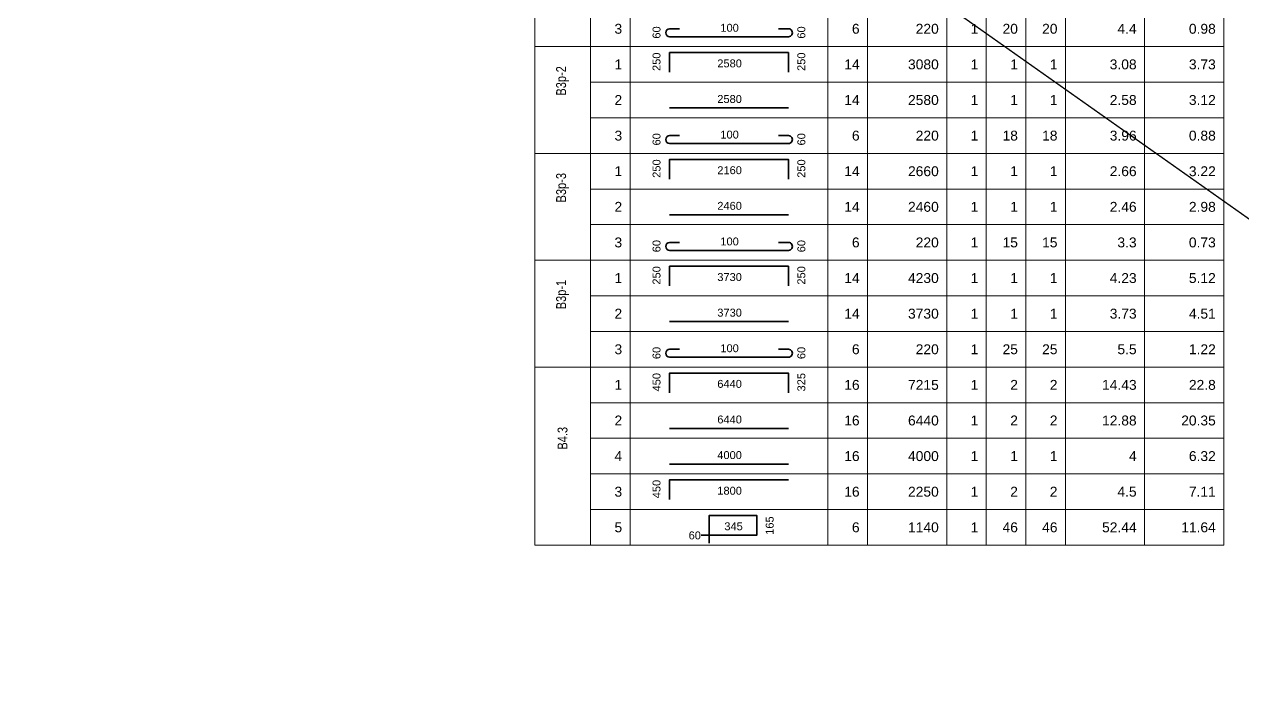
# Model space of a CAD drawing. Header units: millimetres. Extents: x -529861 to -223882, y -171969 to 61504.
# Drawn here: x -365487 to -344554, y -171969 to -160501 of the extents above; entities that cross this region are included whole.
import ezdxf
from ezdxf.enums import TextEntityAlignment as Align

# ---------------------------------------------------------------- set-up
doc = ezdxf.new("R2010")
doc.units = ezdxf.units.MM
doc.header["$LTSCALE"] = 5000
for name, color, linetype, lineweight in [('kata_net khung', 3, 'Continuous', 20), ('kata_text', 7, 'Continuous', 30), ('kata_thep chu', 1, 'Continuous', 35), ('S-dims', 8, 'Continuous', 18)]:
    doc.layers.add(name, color=color, linetype=linetype, lineweight=lineweight)
doc.layers.add('KCS_Plotter', color=11, linetype='Continuous', plot=False)
doc.styles.add('kata_text', font='arial.ttf', dxfattribs={"width": 0.8})

# ---------------------------------------------------------------- blocks, each defined once
blk = doc.blocks.new('dang04')
at = {"layer": 'kata_net khung'}
for p, q in [((0, 0), (0, -900)), ((1405, 0), (1405, -900)), ((2405, 0), (2405, -900)), ((7405, 0), (7405, -900)), ((8405, 0), (8405, -900)), ((10405, 0), (10405, -900)), ((11405, 0), (11405, -900)), ((12405, 0), (12405, -900)), ((13405, 0), (13405, -900)), ((15405, 0), (15405, -900)), ((17405, 0), (17405, -900)), ((1405, -900), (17405, -900))]:
    blk.add_line(p, q, dxfattribs=at)
at = {"layer": 'kata_thep chu'}
blk.add_lwpolyline([(3405, -650), (3405, -150), (6405, -150), (6405, -650)], dxfattribs=at)
at = {"layer": 'kata_text', "style": 'kata_text'}
for p in [(3073, -150), (6733, -150)]:
    blk.add_attdef('D03', text='', height=200, rotation=90, dxfattribs=at).set_placement(p, align=Align.MIDDLE_RIGHT)
for p in [(2205, -450), (8205, -450), (10205, -450), (11205, -450), (12205, -450), (13205, -450), (15205, -450), (17205, -450)]:
    blk.add_attdef('D03', text='', height=250, dxfattribs=at).set_placement(p, align=Align.MIDDLE_RIGHT)
blk.add_attdef('D03', text='', height=200, dxfattribs=at).set_placement((4920, -425), align=Align.MIDDLE_CENTER)
blk = doc.blocks.new('dang01')
at = {"layer": 'kata_net khung'}
for p, q in [((0, 0), (0, -900)), ((1405, 0), (1405, -900)), ((2405, 0), (2405, -900)), ((7405, 0), (7405, -900)), ((8405, 0), (8405, -900)), ((10405, 0), (10405, -900)), ((11405, 0), (11405, -900)), ((12405, 0), (12405, -900)), ((13405, 0), (13405, -900)), ((15405, 0), (15405, -900)), ((17405, 0), (17405, -900)), ((1405, -900), (17405, -900))]:
    blk.add_line(p, q, dxfattribs=at)
at = {"layer": 'kata_thep chu'}
blk.add_line((3405, -650), (6405, -650), dxfattribs=at)
at = {"layer": 'kata_text', "style": 'kata_text'}
for p in [(2205, -450), (8205, -450), (10205, -450), (11205, -450), (12205, -450), (13205, -450), (15205, -450), (17205, -450)]:
    blk.add_attdef('D03', text='', height=250, dxfattribs=at).set_placement(p, align=Align.MIDDLE_RIGHT)
blk.add_attdef('00000000', text='', height=200, dxfattribs=at).set_placement((4920, -425), align=Align.MIDDLE_CENTER)
blk = doc.blocks.new('dang05')
at = {"layer": 'kata_net khung'}
for p, q in [((0, 0), (0, -900)), ((1405, 0), (1405, -900)), ((2405, 0), (2405, -900)), ((7405, 0), (7405, -900)), ((8405, 0), (8405, -900)), ((10405, 0), (10405, -900)), ((11405, 0), (11405, -900)), ((12405, 0), (12405, -900)), ((13405, 0), (13405, -900)), ((15405, 0), (15405, -900)), ((17405, 0), (17405, -900)), ((1405, -900), (17405, -900))]:
    blk.add_line(p, q, dxfattribs=at)
at = {"layer": 'kata_thep chu'}
blk.add_lwpolyline([(4405, -850), (4405, -150), (5605, -150), (5605, -650), (4205, -650)], dxfattribs=at)
at = {"layer": 'kata_text', "style": 'kata_text'}
blk.add_attdef('1000', text='', height=200, rotation=90, dxfattribs=at).set_placement((5933, -173), align=Align.MIDDLE_RIGHT)
for tag, height, p in [('D03', 250, (2205, -450)), ('0000', 200, (4195, -654)), ('D03', 250, (8205, -450)), ('D03', 250, (10205, -450)), ('D03', 250, (11205, -450)), ('D03', 250, (12205, -450)), ('D03', 250, (13205, -450)), ('D03', 250, (15205, -450)), ('D03', 250, (17205, -450))]:
    blk.add_attdef(tag, text='', height=height, dxfattribs=at).set_placement(p, align=Align.MIDDLE_RIGHT)
blk.add_attdef('D03', text='', height=200, dxfattribs=at).set_placement((5020, -425), align=Align.MIDDLE_CENTER)
blk = doc.blocks.new('dang03')
at = {"layer": 'kata_net khung'}
for p, q in [((0, 0), (0, -900)), ((1405, 0), (1405, -900)), ((2405, 0), (2405, -900)), ((7405, 0), (7405, -900)), ((8405, 0), (8405, -900)), ((10405, 0), (10405, -900)), ((11405, 0), (11405, -900)), ((12405, 0), (12405, -900)), ((13405, 0), (13405, -900)), ((15405, 0), (15405, -900)), ((17405, 0), (17405, -900)), ((1405, -900), (17405, -900))]:
    blk.add_line(p, q, dxfattribs=at)
at = {"layer": 'kata_thep chu'}
blk.add_lwpolyline([(3405, -650), (3405, -150), (6405, -150)], dxfattribs=at)
at = {"layer": 'kata_text', "style": 'kata_text'}
blk.add_attdef('09', text='', height=200, rotation=90, dxfattribs=at).set_placement((3073, -150), align=Align.MIDDLE_RIGHT)
for tag, p in [('10', (2205, -450)), ('07', (8205, -450)), ('06', (10205, -450)), ('05', (11205, -450)), ('04', (12205, -450)), ('03', (13205, -450)), ('02', (15205, -450)), ('01', (17205, -450))]:
    blk.add_attdef(tag, text='', height=250, dxfattribs=at).set_placement(p, align=Align.MIDDLE_RIGHT)
blk.add_attdef('08', text='', height=200, dxfattribs=at).set_placement((4920, -425), align=Align.MIDDLE_CENTER)
blk = doc.blocks.new('dang02')
at = {"layer": 'kata_net khung'}
for p, q in [((0, 0), (0, -900)), ((1405, 0), (1405, -900)), ((2405, 0), (2405, -900)), ((7405, 0), (7405, -900)), ((8405, 0), (8405, -900)), ((10405, 0), (10405, -900)), ((11405, 0), (11405, -900)), ((12405, 0), (12405, -900)), ((13405, 0), (13405, -900)), ((15405, 0), (15405, -900)), ((17405, 0), (17405, -900)), ((1405, -900), (17405, -900))]:
    blk.add_line(p, q, dxfattribs=at)
at = {"layer": 'kata_thep chu'}
blk.add_lwpolyline([(3655, -450), (3405, -450, 1), (3405, -650), (6405, -650, 1.000854), (6405, -450), (6155, -450)], format="xyb", dxfattribs=at)
at = {"layer": 'kata_text', "style": 'kata_text'}
for p in [(3073, -699), (6733, -699)]:
    blk.add_attdef('D03', text='', height=200, rotation=90, dxfattribs=at).set_placement(p, align=Align.MIDDLE_LEFT)
for p in [(2205, -450), (8205, -450), (10205, -450), (11205, -450), (12205, -450), (13205, -450), (15205, -450), (17205, -450)]:
    blk.add_attdef('D03', text='', height=250, dxfattribs=at).set_placement(p, align=Align.MIDDLE_RIGHT)
blk.add_attdef('D03', text='', height=200, dxfattribs=at).set_placement((4920, -425), align=Align.MIDDLE_CENTER)

msp = doc.modelspace()

# ---------------------------------------------------------------- linework, layer by layer
at = {"layer": 'kata_net khung', "linetype": 'ByBlock', "ltscale": 1500}
for p, q in [((-356714.79, -160883.11), (-355759.19, -160883.11)), ((-356714.79, -162719.11), (-355759.19, -162719.11)), ((-356714.79, -164555.11), (-355759.19, -164555.11)), ((-356714.79, -166391.11), (-355309.5, -166391.11))]:
    msp.add_line(p, q, dxfattribs=at)
at = {"layer": 'KCS_Plotter', "linetype": 'ByBlock', "ltscale": 1500}
msp.add_line((-365487.22, -148964.82), (-332955.59, -171969.32), dxfattribs=at)
at = {"layer": 'S-dims', "linetype": 'ByBlock', "ltscale": 1500}
msp.add_line((-356714.79, -169453.52), (-344879.19, -169453.52), dxfattribs=at)

# ---------------------------------------------------------------- block references
at = {"layer": 'kata_net khung', "linetype": 'ByBlock', "ltscale": 1500}
ref = msp.add_blockref('dang02', (-356714.79, -160271.11), dxfattribs=dict(at, xscale=0.68, yscale=0.68, zscale=0.68))
ref.add_attrib('D03', '3', dxfattribs={"layer": 'kata_text', "height": 170, "style": 'kata_text'}).set_placement((-355215.19, -160577.11), align=Align.MIDDLE_RIGHT)
ref.add_attrib('D03', '60', dxfattribs={"layer": 'kata_text', "height": 136, "rotation": 90, "style": 'kata_text'}).set_placement((-354624.91, -160746.54), align=Align.MIDDLE_LEFT)
ref.add_attrib('D03', '100', dxfattribs={"layer": 'kata_text', "height": 136, "style": 'kata_text'}).set_placement((-353369.45, -160559.93), align=Align.MIDDLE_CENTER)
ref.add_attrib('D03', '60', dxfattribs={"layer": 'kata_text', "height": 136, "rotation": 90, "style": 'kata_text'}).set_placement((-352136.68, -160746.54), align=Align.MIDDLE_LEFT)
ref.add_attrib('D03', '6', dxfattribs={"layer": 'kata_text', "height": 170, "style": 'kata_text'}).set_placement((-351135.19, -160577.11), align=Align.MIDDLE_RIGHT)
ref.add_attrib('D03', '220', dxfattribs={"layer": 'kata_text', "height": 170, "style": 'kata_text'}).set_placement((-349775.19, -160577.11), align=Align.MIDDLE_RIGHT)
ref.add_attrib('D03', '1', dxfattribs={"layer": 'kata_text', "height": 170, "style": 'kata_text'}).set_placement((-349095.19, -160577.11), align=Align.MIDDLE_RIGHT)
ref.add_attrib('D03', '20', dxfattribs={"layer": 'kata_text', "height": 170, "style": 'kata_text'}).set_placement((-348415.19, -160577.11), align=Align.MIDDLE_RIGHT)
ref.add_attrib('D03', '20', dxfattribs={"layer": 'kata_text', "height": 170, "style": 'kata_text'}).set_placement((-347735.19, -160576.88), align=Align.MIDDLE_RIGHT)
ref.add_attrib('D03', '4.4', dxfattribs={"layer": 'kata_text', "height": 170, "style": 'kata_text'}).set_placement((-346375.19, -160577.11), align=Align.MIDDLE_RIGHT)
ref.add_attrib('D03', '0.98', dxfattribs={"layer": 'kata_text', "height": 170, "style": 'kata_text'}).set_placement((-345015.19, -160577.11), align=Align.MIDDLE_RIGHT)
ref = msp.add_blockref('dang04', (-356714.79, -160883.11), dxfattribs=dict(at, xscale=0.68, yscale=0.68, zscale=0.68))
ref.add_attrib('D03', '1', dxfattribs={"layer": 'kata_text', "height": 170, "style": 'kata_text'}).set_placement((-355215.19, -161189.11), align=Align.MIDDLE_RIGHT)
ref.add_attrib('D03', '250', dxfattribs={"layer": 'kata_text', "height": 136, "rotation": 90, "style": 'kata_text'}).set_placement((-354624.91, -160985.11), align=Align.MIDDLE_RIGHT)
ref.add_attrib('D03', '2580', dxfattribs={"layer": 'kata_text', "height": 136, "style": 'kata_text'}).set_placement((-353369.45, -161171.93), align=Align.MIDDLE_CENTER)
ref.add_attrib('D03', '250', dxfattribs={"layer": 'kata_text', "height": 136, "rotation": 90, "style": 'kata_text'}).set_placement((-352136.68, -160985.11), align=Align.MIDDLE_RIGHT)
ref.add_attrib('D03', '14', dxfattribs={"layer": 'kata_text', "height": 170, "style": 'kata_text'}).set_placement((-351135.19, -161189.11), align=Align.MIDDLE_RIGHT)
ref.add_attrib('D03', '3080', dxfattribs={"layer": 'kata_text', "height": 170, "style": 'kata_text'}).set_placement((-349775.19, -161189.11), align=Align.MIDDLE_RIGHT)
ref.add_attrib('D03', '1', dxfattribs={"layer": 'kata_text', "height": 170, "style": 'kata_text'}).set_placement((-349095.19, -161189.11), align=Align.MIDDLE_RIGHT)
ref.add_attrib('D03', '1', dxfattribs={"layer": 'kata_text', "height": 170, "style": 'kata_text'}).set_placement((-348415.19, -161189.11), align=Align.MIDDLE_RIGHT)
ref.add_attrib('D03', '1', dxfattribs={"layer": 'kata_text', "height": 170, "style": 'kata_text'}).set_placement((-347735.19, -161188.88), align=Align.MIDDLE_RIGHT)
ref.add_attrib('D03', '3.08', dxfattribs={"layer": 'kata_text', "height": 170, "style": 'kata_text'}).set_placement((-346375.19, -161189.11), align=Align.MIDDLE_RIGHT)
ref.add_attrib('D03', '3.73', dxfattribs={"layer": 'kata_text', "height": 170, "style": 'kata_text'}).set_placement((-345015.19, -161189.11), align=Align.MIDDLE_RIGHT)
ref = msp.add_blockref('dang01', (-356714.79, -161495.11), dxfattribs=dict(at, xscale=0.68, yscale=0.68, zscale=0.68))
ref.add_attrib('D03', '2', dxfattribs={"layer": 'kata_text', "height": 170, "style": 'kata_text'}).set_placement((-355215.19, -161801.11), align=Align.MIDDLE_RIGHT)
ref.add_attrib('00000000', '2580', dxfattribs={"layer": 'kata_text', "height": 136, "style": 'kata_text'}).set_placement((-353369.45, -161783.93), align=Align.MIDDLE_CENTER)
ref.add_attrib('D03', '14', dxfattribs={"layer": 'kata_text', "height": 170, "style": 'kata_text'}).set_placement((-351135.19, -161801.11), align=Align.MIDDLE_RIGHT)
ref.add_attrib('D03', '2580', dxfattribs={"layer": 'kata_text', "height": 170, "style": 'kata_text'}).set_placement((-349775.19, -161801.11), align=Align.MIDDLE_RIGHT)
ref.add_attrib('D03', '1', dxfattribs={"layer": 'kata_text', "height": 170, "style": 'kata_text'}).set_placement((-349095.19, -161801.11), align=Align.MIDDLE_RIGHT)
ref.add_attrib('D03', '1', dxfattribs={"layer": 'kata_text', "height": 170, "style": 'kata_text'}).set_placement((-348415.19, -161801.11), align=Align.MIDDLE_RIGHT)
ref.add_attrib('D03', '1', dxfattribs={"layer": 'kata_text', "height": 170, "style": 'kata_text'}).set_placement((-347735.19, -161800.88), align=Align.MIDDLE_RIGHT)
ref.add_attrib('D03', '2.58', dxfattribs={"layer": 'kata_text', "height": 170, "style": 'kata_text'}).set_placement((-346375.19, -161801.11), align=Align.MIDDLE_RIGHT)
ref.add_attrib('D03', '3.12', dxfattribs={"layer": 'kata_text', "height": 170, "style": 'kata_text'}).set_placement((-345015.19, -161801.11), align=Align.MIDDLE_RIGHT)
ref = msp.add_blockref('dang02', (-356714.79, -162107.11), dxfattribs=dict(at, xscale=0.68, yscale=0.68, zscale=0.68))
ref.add_attrib('D03', '3', dxfattribs={"layer": 'kata_text', "height": 170, "style": 'kata_text'}).set_placement((-355215.19, -162413.11), align=Align.MIDDLE_RIGHT)
ref.add_attrib('D03', '60', dxfattribs={"layer": 'kata_text', "height": 136, "rotation": 90, "style": 'kata_text'}).set_placement((-354624.91, -162582.54), align=Align.MIDDLE_LEFT)
ref.add_attrib('D03', '100', dxfattribs={"layer": 'kata_text', "height": 136, "style": 'kata_text'}).set_placement((-353369.45, -162395.93), align=Align.MIDDLE_CENTER)
ref.add_attrib('D03', '60', dxfattribs={"layer": 'kata_text', "height": 136, "rotation": 90, "style": 'kata_text'}).set_placement((-352136.68, -162582.54), align=Align.MIDDLE_LEFT)
ref.add_attrib('D03', '6', dxfattribs={"layer": 'kata_text', "height": 170, "style": 'kata_text'}).set_placement((-351135.19, -162413.11), align=Align.MIDDLE_RIGHT)
ref.add_attrib('D03', '220', dxfattribs={"layer": 'kata_text', "height": 170, "style": 'kata_text'}).set_placement((-349775.19, -162413.11), align=Align.MIDDLE_RIGHT)
ref.add_attrib('D03', '1', dxfattribs={"layer": 'kata_text', "height": 170, "style": 'kata_text'}).set_placement((-349095.19, -162413.11), align=Align.MIDDLE_RIGHT)
ref.add_attrib('D03', '18', dxfattribs={"layer": 'kata_text', "height": 170, "style": 'kata_text'}).set_placement((-348415.19, -162413.11), align=Align.MIDDLE_RIGHT)
ref.add_attrib('D03', '18', dxfattribs={"layer": 'kata_text', "height": 170, "style": 'kata_text'}).set_placement((-347735.19, -162412.88), align=Align.MIDDLE_RIGHT)
ref.add_attrib('D03', '3.96', dxfattribs={"layer": 'kata_text', "height": 170, "style": 'kata_text'}).set_placement((-346375.19, -162413.11), align=Align.MIDDLE_RIGHT)
ref.add_attrib('D03', '0.88', dxfattribs={"layer": 'kata_text', "height": 170, "style": 'kata_text'}).set_placement((-345015.19, -162413.11), align=Align.MIDDLE_RIGHT)
ref = msp.add_blockref('dang04', (-356714.79, -162719.11), dxfattribs=dict(at, xscale=0.68, yscale=0.68, zscale=0.68))
ref.add_attrib('D03', '1', dxfattribs={"layer": 'kata_text', "height": 170, "style": 'kata_text'}).set_placement((-355215.19, -163025.11), align=Align.MIDDLE_RIGHT)
ref.add_attrib('D03', '250', dxfattribs={"layer": 'kata_text', "height": 136, "rotation": 90, "style": 'kata_text'}).set_placement((-354624.91, -162821.11), align=Align.MIDDLE_RIGHT)
ref.add_attrib('D03', '2160', dxfattribs={"layer": 'kata_text', "height": 136, "style": 'kata_text'}).set_placement((-353369.45, -163007.93), align=Align.MIDDLE_CENTER)
ref.add_attrib('D03', '250', dxfattribs={"layer": 'kata_text', "height": 136, "rotation": 90, "style": 'kata_text'}).set_placement((-352136.68, -162821.11), align=Align.MIDDLE_RIGHT)
ref.add_attrib('D03', '14', dxfattribs={"layer": 'kata_text', "height": 170, "style": 'kata_text'}).set_placement((-351135.19, -163025.11), align=Align.MIDDLE_RIGHT)
ref.add_attrib('D03', '2660', dxfattribs={"layer": 'kata_text', "height": 170, "style": 'kata_text'}).set_placement((-349775.19, -163025.11), align=Align.MIDDLE_RIGHT)
ref.add_attrib('D03', '1', dxfattribs={"layer": 'kata_text', "height": 170, "style": 'kata_text'}).set_placement((-349095.19, -163025.11), align=Align.MIDDLE_RIGHT)
ref.add_attrib('D03', '1', dxfattribs={"layer": 'kata_text', "height": 170, "style": 'kata_text'}).set_placement((-348415.19, -163025.11), align=Align.MIDDLE_RIGHT)
ref.add_attrib('D03', '1', dxfattribs={"layer": 'kata_text', "height": 170, "style": 'kata_text'}).set_placement((-347735.19, -163024.88), align=Align.MIDDLE_RIGHT)
ref.add_attrib('D03', '2.66', dxfattribs={"layer": 'kata_text', "height": 170, "style": 'kata_text'}).set_placement((-346375.19, -163025.11), align=Align.MIDDLE_RIGHT)
ref.add_attrib('D03', '3.22', dxfattribs={"layer": 'kata_text', "height": 170, "style": 'kata_text'}).set_placement((-345015.19, -163025.11), align=Align.MIDDLE_RIGHT)
ref = msp.add_blockref('dang01', (-356714.79, -163331.11), dxfattribs=dict(at, xscale=0.68, yscale=0.68, zscale=0.68))
ref.add_attrib('D03', '2', dxfattribs={"layer": 'kata_text', "height": 170, "style": 'kata_text'}).set_placement((-355215.19, -163637.11), align=Align.MIDDLE_RIGHT)
ref.add_attrib('00000000', '2460', dxfattribs={"layer": 'kata_text', "height": 136, "style": 'kata_text'}).set_placement((-353369.45, -163619.93), align=Align.MIDDLE_CENTER)
ref.add_attrib('D03', '14', dxfattribs={"layer": 'kata_text', "height": 170, "style": 'kata_text'}).set_placement((-351135.19, -163637.11), align=Align.MIDDLE_RIGHT)
ref.add_attrib('D03', '2460', dxfattribs={"layer": 'kata_text', "height": 170, "style": 'kata_text'}).set_placement((-349775.19, -163637.11), align=Align.MIDDLE_RIGHT)
ref.add_attrib('D03', '1', dxfattribs={"layer": 'kata_text', "height": 170, "style": 'kata_text'}).set_placement((-349095.19, -163637.11), align=Align.MIDDLE_RIGHT)
ref.add_attrib('D03', '1', dxfattribs={"layer": 'kata_text', "height": 170, "style": 'kata_text'}).set_placement((-348415.19, -163637.11), align=Align.MIDDLE_RIGHT)
ref.add_attrib('D03', '1', dxfattribs={"layer": 'kata_text', "height": 170, "style": 'kata_text'}).set_placement((-347735.19, -163636.88), align=Align.MIDDLE_RIGHT)
ref.add_attrib('D03', '2.46', dxfattribs={"layer": 'kata_text', "height": 170, "style": 'kata_text'}).set_placement((-346375.19, -163637.11), align=Align.MIDDLE_RIGHT)
ref.add_attrib('D03', '2.98', dxfattribs={"layer": 'kata_text', "height": 170, "style": 'kata_text'}).set_placement((-345015.19, -163637.11), align=Align.MIDDLE_RIGHT)
ref = msp.add_blockref('dang02', (-356714.79, -163943.11), dxfattribs=dict(at, xscale=0.68, yscale=0.68, zscale=0.68))
ref.add_attrib('D03', '3', dxfattribs={"layer": 'kata_text', "height": 170, "style": 'kata_text'}).set_placement((-355215.19, -164249.11), align=Align.MIDDLE_RIGHT)
ref.add_attrib('D03', '60', dxfattribs={"layer": 'kata_text', "height": 136, "rotation": 90, "style": 'kata_text'}).set_placement((-354624.91, -164418.54), align=Align.MIDDLE_LEFT)
ref.add_attrib('D03', '100', dxfattribs={"layer": 'kata_text', "height": 136, "style": 'kata_text'}).set_placement((-353369.45, -164231.93), align=Align.MIDDLE_CENTER)
ref.add_attrib('D03', '60', dxfattribs={"layer": 'kata_text', "height": 136, "rotation": 90, "style": 'kata_text'}).set_placement((-352136.68, -164418.54), align=Align.MIDDLE_LEFT)
ref.add_attrib('D03', '6', dxfattribs={"layer": 'kata_text', "height": 170, "style": 'kata_text'}).set_placement((-351135.19, -164249.11), align=Align.MIDDLE_RIGHT)
ref.add_attrib('D03', '220', dxfattribs={"layer": 'kata_text', "height": 170, "style": 'kata_text'}).set_placement((-349775.19, -164249.11), align=Align.MIDDLE_RIGHT)
ref.add_attrib('D03', '1', dxfattribs={"layer": 'kata_text', "height": 170, "style": 'kata_text'}).set_placement((-349095.19, -164249.11), align=Align.MIDDLE_RIGHT)
ref.add_attrib('D03', '15', dxfattribs={"layer": 'kata_text', "height": 170, "style": 'kata_text'}).set_placement((-348415.19, -164249.11), align=Align.MIDDLE_RIGHT)
ref.add_attrib('D03', '15', dxfattribs={"layer": 'kata_text', "height": 170, "style": 'kata_text'}).set_placement((-347735.19, -164248.88), align=Align.MIDDLE_RIGHT)
ref.add_attrib('D03', '3.3', dxfattribs={"layer": 'kata_text', "height": 170, "style": 'kata_text'}).set_placement((-346375.19, -164249.11), align=Align.MIDDLE_RIGHT)
ref.add_attrib('D03', '0.73', dxfattribs={"layer": 'kata_text', "height": 170, "style": 'kata_text'}).set_placement((-345015.19, -164249.11), align=Align.MIDDLE_RIGHT)
ref = msp.add_blockref('dang04', (-356714.79, -164555.11), dxfattribs=dict(at, xscale=0.68, yscale=0.68, zscale=0.68))
ref.add_attrib('D03', '1', dxfattribs={"layer": 'kata_text', "height": 170, "style": 'kata_text'}).set_placement((-355215.19, -164861.11), align=Align.MIDDLE_RIGHT)
ref.add_attrib('D03', '250', dxfattribs={"layer": 'kata_text', "height": 136, "rotation": 90, "style": 'kata_text'}).set_placement((-354624.91, -164657.11), align=Align.MIDDLE_RIGHT)
ref.add_attrib('D03', '3730', dxfattribs={"layer": 'kata_text', "height": 136, "style": 'kata_text'}).set_placement((-353369.45, -164843.93), align=Align.MIDDLE_CENTER)
ref.add_attrib('D03', '250', dxfattribs={"layer": 'kata_text', "height": 136, "rotation": 90, "style": 'kata_text'}).set_placement((-352136.68, -164657.11), align=Align.MIDDLE_RIGHT)
ref.add_attrib('D03', '14', dxfattribs={"layer": 'kata_text', "height": 170, "style": 'kata_text'}).set_placement((-351135.19, -164861.11), align=Align.MIDDLE_RIGHT)
ref.add_attrib('D03', '4230', dxfattribs={"layer": 'kata_text', "height": 170, "style": 'kata_text'}).set_placement((-349775.19, -164861.11), align=Align.MIDDLE_RIGHT)
ref.add_attrib('D03', '1', dxfattribs={"layer": 'kata_text', "height": 170, "style": 'kata_text'}).set_placement((-349095.19, -164861.11), align=Align.MIDDLE_RIGHT)
ref.add_attrib('D03', '1', dxfattribs={"layer": 'kata_text', "height": 170, "style": 'kata_text'}).set_placement((-348415.19, -164861.11), align=Align.MIDDLE_RIGHT)
ref.add_attrib('D03', '1', dxfattribs={"layer": 'kata_text', "height": 170, "style": 'kata_text'}).set_placement((-347735.19, -164860.88), align=Align.MIDDLE_RIGHT)
ref.add_attrib('D03', '4.23', dxfattribs={"layer": 'kata_text', "height": 170, "style": 'kata_text'}).set_placement((-346375.19, -164861.11), align=Align.MIDDLE_RIGHT)
ref.add_attrib('D03', '5.12', dxfattribs={"layer": 'kata_text', "height": 170, "style": 'kata_text'}).set_placement((-345015.19, -164861.11), align=Align.MIDDLE_RIGHT)
ref = msp.add_blockref('dang01', (-356714.79, -165167.11), dxfattribs=dict(at, xscale=0.68, yscale=0.68, zscale=0.68))
ref.add_attrib('D03', '2', dxfattribs={"layer": 'kata_text', "height": 170, "style": 'kata_text'}).set_placement((-355215.19, -165473.11), align=Align.MIDDLE_RIGHT)
ref.add_attrib('00000000', '3730', dxfattribs={"layer": 'kata_text', "height": 136, "style": 'kata_text'}).set_placement((-353369.45, -165455.93), align=Align.MIDDLE_CENTER)
ref.add_attrib('D03', '14', dxfattribs={"layer": 'kata_text', "height": 170, "style": 'kata_text'}).set_placement((-351135.19, -165473.11), align=Align.MIDDLE_RIGHT)
ref.add_attrib('D03', '3730', dxfattribs={"layer": 'kata_text', "height": 170, "style": 'kata_text'}).set_placement((-349775.19, -165473.11), align=Align.MIDDLE_RIGHT)
ref.add_attrib('D03', '1', dxfattribs={"layer": 'kata_text', "height": 170, "style": 'kata_text'}).set_placement((-349095.19, -165473.11), align=Align.MIDDLE_RIGHT)
ref.add_attrib('D03', '1', dxfattribs={"layer": 'kata_text', "height": 170, "style": 'kata_text'}).set_placement((-348415.19, -165473.11), align=Align.MIDDLE_RIGHT)
ref.add_attrib('D03', '1', dxfattribs={"layer": 'kata_text', "height": 170, "style": 'kata_text'}).set_placement((-347735.19, -165472.88), align=Align.MIDDLE_RIGHT)
ref.add_attrib('D03', '3.73', dxfattribs={"layer": 'kata_text', "height": 170, "style": 'kata_text'}).set_placement((-346375.19, -165473.11), align=Align.MIDDLE_RIGHT)
ref.add_attrib('D03', '4.51', dxfattribs={"layer": 'kata_text', "height": 170, "style": 'kata_text'}).set_placement((-345015.19, -165473.11), align=Align.MIDDLE_RIGHT)
ref = msp.add_blockref('dang02', (-356714.79, -165779.11), dxfattribs=dict(at, xscale=0.68, yscale=0.68, zscale=0.68))
ref.add_attrib('D03', '3', dxfattribs={"layer": 'kata_text', "height": 170, "style": 'kata_text'}).set_placement((-355215.19, -166085.11), align=Align.MIDDLE_RIGHT)
ref.add_attrib('D03', '60', dxfattribs={"layer": 'kata_text', "height": 136, "rotation": 90, "style": 'kata_text'}).set_placement((-354624.91, -166254.54), align=Align.MIDDLE_LEFT)
ref.add_attrib('D03', '100', dxfattribs={"layer": 'kata_text', "height": 136, "style": 'kata_text'}).set_placement((-353369.45, -166067.93), align=Align.MIDDLE_CENTER)
ref.add_attrib('D03', '60', dxfattribs={"layer": 'kata_text', "height": 136, "rotation": 90, "style": 'kata_text'}).set_placement((-352136.68, -166254.54), align=Align.MIDDLE_LEFT)
ref.add_attrib('D03', '6', dxfattribs={"layer": 'kata_text', "height": 170, "style": 'kata_text'}).set_placement((-351135.19, -166085.11), align=Align.MIDDLE_RIGHT)
ref.add_attrib('D03', '220', dxfattribs={"layer": 'kata_text', "height": 170, "style": 'kata_text'}).set_placement((-349775.19, -166085.11), align=Align.MIDDLE_RIGHT)
ref.add_attrib('D03', '1', dxfattribs={"layer": 'kata_text', "height": 170, "style": 'kata_text'}).set_placement((-349095.19, -166085.11), align=Align.MIDDLE_RIGHT)
ref.add_attrib('D03', '25', dxfattribs={"layer": 'kata_text', "height": 170, "style": 'kata_text'}).set_placement((-348415.19, -166085.11), align=Align.MIDDLE_RIGHT)
ref.add_attrib('D03', '25', dxfattribs={"layer": 'kata_text', "height": 170, "style": 'kata_text'}).set_placement((-347735.19, -166084.88), align=Align.MIDDLE_RIGHT)
ref.add_attrib('D03', '5.5', dxfattribs={"layer": 'kata_text', "height": 170, "style": 'kata_text'}).set_placement((-346375.19, -166085.11), align=Align.MIDDLE_RIGHT)
ref.add_attrib('D03', '1.22', dxfattribs={"layer": 'kata_text', "height": 170, "style": 'kata_text'}).set_placement((-345015.19, -166085.11), align=Align.MIDDLE_RIGHT)
ref = msp.add_blockref('dang04', (-356714.79, -166391.11), dxfattribs=dict(at, xscale=0.68, yscale=0.68, zscale=0.68))
ref.add_attrib('D03', '1', dxfattribs={"layer": 'kata_text', "height": 170, "style": 'kata_text'}).set_placement((-355215.19, -166697.11), align=Align.MIDDLE_RIGHT)
ref.add_attrib('D03', '450', dxfattribs={"layer": 'kata_text', "height": 136, "rotation": 90, "style": 'kata_text'}).set_placement((-354624.91, -166493.11), align=Align.MIDDLE_RIGHT)
ref.add_attrib('D03', '6440', dxfattribs={"layer": 'kata_text', "height": 136, "style": 'kata_text'}).set_placement((-353369.45, -166679.93), align=Align.MIDDLE_CENTER)
ref.add_attrib('D03', '325', dxfattribs={"layer": 'kata_text', "height": 136, "rotation": 90, "style": 'kata_text'}).set_placement((-352136.68, -166493.11), align=Align.MIDDLE_RIGHT)
ref.add_attrib('D03', '16', dxfattribs={"layer": 'kata_text', "height": 170, "style": 'kata_text'}).set_placement((-351135.19, -166697.11), align=Align.MIDDLE_RIGHT)
ref.add_attrib('D03', '7215', dxfattribs={"layer": 'kata_text', "height": 170, "style": 'kata_text'}).set_placement((-349775.19, -166697.11), align=Align.MIDDLE_RIGHT)
ref.add_attrib('D03', '1', dxfattribs={"layer": 'kata_text', "height": 170, "style": 'kata_text'}).set_placement((-349095.19, -166697.11), align=Align.MIDDLE_RIGHT)
ref.add_attrib('D03', '2', dxfattribs={"layer": 'kata_text', "height": 170, "style": 'kata_text'}).set_placement((-348415.19, -166697.11), align=Align.MIDDLE_RIGHT)
ref.add_attrib('D03', '2', dxfattribs={"layer": 'kata_text', "height": 170, "style": 'kata_text'}).set_placement((-347735.19, -166696.88), align=Align.MIDDLE_RIGHT)
ref.add_attrib('D03', '14.43', dxfattribs={"layer": 'kata_text', "height": 170, "style": 'kata_text'}).set_placement((-346375.19, -166697.11), align=Align.MIDDLE_RIGHT)
ref.add_attrib('D03', '22.8', dxfattribs={"layer": 'kata_text', "height": 170, "style": 'kata_text'}).set_placement((-345015.19, -166697.11), align=Align.MIDDLE_RIGHT)
ref = msp.add_blockref('dang01', (-356714.79, -167003.11), dxfattribs=dict(at, xscale=0.68, yscale=0.68, zscale=0.68))
ref.add_attrib('D03', '2', dxfattribs={"layer": 'kata_text', "height": 170, "style": 'kata_text'}).set_placement((-355215.19, -167309.11), align=Align.MIDDLE_RIGHT)
ref.add_attrib('00000000', '6440', dxfattribs={"layer": 'kata_text', "height": 136, "style": 'kata_text'}).set_placement((-353369.45, -167291.93), align=Align.MIDDLE_CENTER)
ref.add_attrib('D03', '16', dxfattribs={"layer": 'kata_text', "height": 170, "style": 'kata_text'}).set_placement((-351135.19, -167309.11), align=Align.MIDDLE_RIGHT)
ref.add_attrib('D03', '6440', dxfattribs={"layer": 'kata_text', "height": 170, "style": 'kata_text'}).set_placement((-349775.19, -167309.11), align=Align.MIDDLE_RIGHT)
ref.add_attrib('D03', '1', dxfattribs={"layer": 'kata_text', "height": 170, "style": 'kata_text'}).set_placement((-349095.19, -167309.11), align=Align.MIDDLE_RIGHT)
ref.add_attrib('D03', '2', dxfattribs={"layer": 'kata_text', "height": 170, "style": 'kata_text'}).set_placement((-348415.19, -167309.11), align=Align.MIDDLE_RIGHT)
ref.add_attrib('D03', '2', dxfattribs={"layer": 'kata_text', "height": 170, "style": 'kata_text'}).set_placement((-347735.19, -167308.88), align=Align.MIDDLE_RIGHT)
ref.add_attrib('D03', '12.88', dxfattribs={"layer": 'kata_text', "height": 170, "style": 'kata_text'}).set_placement((-346375.19, -167309.11), align=Align.MIDDLE_RIGHT)
ref.add_attrib('D03', '20.35', dxfattribs={"layer": 'kata_text', "height": 170, "style": 'kata_text'}).set_placement((-345015.19, -167309.11), align=Align.MIDDLE_RIGHT)
ref = msp.add_blockref('dang01', (-356714.79, -167615.11), dxfattribs=dict(at, xscale=0.68, yscale=0.68, zscale=0.68))
ref.add_attrib('D03', '4', dxfattribs={"layer": 'kata_text', "height": 170, "style": 'kata_text'}).set_placement((-355215.19, -167921.11), align=Align.MIDDLE_RIGHT)
ref.add_attrib('00000000', '4000', dxfattribs={"layer": 'kata_text', "height": 136, "style": 'kata_text'}).set_placement((-353369.45, -167903.93), align=Align.MIDDLE_CENTER)
ref.add_attrib('D03', '16', dxfattribs={"layer": 'kata_text', "height": 170, "style": 'kata_text'}).set_placement((-351135.19, -167921.11), align=Align.MIDDLE_RIGHT)
ref.add_attrib('D03', '4000', dxfattribs={"layer": 'kata_text', "height": 170, "style": 'kata_text'}).set_placement((-349775.19, -167921.11), align=Align.MIDDLE_RIGHT)
ref.add_attrib('D03', '1', dxfattribs={"layer": 'kata_text', "height": 170, "style": 'kata_text'}).set_placement((-349095.19, -167921.11), align=Align.MIDDLE_RIGHT)
ref.add_attrib('D03', '1', dxfattribs={"layer": 'kata_text', "height": 170, "style": 'kata_text'}).set_placement((-348415.19, -167921.11), align=Align.MIDDLE_RIGHT)
ref.add_attrib('D03', '1', dxfattribs={"layer": 'kata_text', "height": 170, "style": 'kata_text'}).set_placement((-347735.19, -167920.88), align=Align.MIDDLE_RIGHT)
ref.add_attrib('D03', '4', dxfattribs={"layer": 'kata_text', "height": 170, "style": 'kata_text'}).set_placement((-346375.19, -167921.11), align=Align.MIDDLE_RIGHT)
ref.add_attrib('D03', '6.32', dxfattribs={"layer": 'kata_text', "height": 170, "style": 'kata_text'}).set_placement((-345015.19, -167921.11), align=Align.MIDDLE_RIGHT)
at = {"layer": 'kata_net khung', "linetype": 'ByBlock', "ltscale": 1500, "xscale": 0.68, "yscale": 0.68, "zscale": 0.68}
msp.add_blockref('dang03', (-356714.79, -168227.11), dxfattribs=at).add_auto_attribs({'10': '3', '09': '450', '08': '1800', '07': '16', '06': '2250', '05': '1', '04': '2', '03': '2', '02': '4.5', '01': '7.11'})
at = {"layer": 'kata_net khung', "linetype": 'ByBlock', "ltscale": 1500}
ref = msp.add_blockref('dang05', (-356714.79, -168839.11), dxfattribs=dict(at, xscale=0.68, yscale=0.68, zscale=0.68))
ref.add_attrib('D03', '5', dxfattribs={"layer": 'kata_text', "height": 170, "style": 'kata_text'}).set_placement((-355215.19, -169145.11), align=Align.MIDDLE_RIGHT)
ref.add_attrib('0000', '60', dxfattribs={"layer": 'kata_text', "height": 136, "style": 'kata_text'}).set_placement((-353862.25, -169284.1), align=Align.MIDDLE_RIGHT)
ref.add_attrib('D03', '345', dxfattribs={"layer": 'kata_text', "height": 136, "style": 'kata_text'}).set_placement((-353301.45, -169127.93), align=Align.MIDDLE_CENTER)
ref.add_attrib('1000', '165', dxfattribs={"layer": 'kata_text', "height": 136, "rotation": 90, "style": 'kata_text'}).set_placement((-352680.68, -168957.07), align=Align.MIDDLE_RIGHT)
ref.add_attrib('D03', '6', dxfattribs={"layer": 'kata_text', "height": 170, "style": 'kata_text'}).set_placement((-351135.19, -169145.11), align=Align.MIDDLE_RIGHT)
ref.add_attrib('D03', '1140', dxfattribs={"layer": 'kata_text', "height": 170, "style": 'kata_text'}).set_placement((-349775.19, -169145.11), align=Align.MIDDLE_RIGHT)
ref.add_attrib('D03', '1', dxfattribs={"layer": 'kata_text', "height": 170, "style": 'kata_text'}).set_placement((-349095.19, -169145.11), align=Align.MIDDLE_RIGHT)
ref.add_attrib('D03', '46', dxfattribs={"layer": 'kata_text', "height": 170, "style": 'kata_text'}).set_placement((-348415.19, -169145.11), align=Align.MIDDLE_RIGHT)
ref.add_attrib('D03', '46', dxfattribs={"layer": 'kata_text', "height": 170, "style": 'kata_text'}).set_placement((-347735.19, -169144.88), align=Align.MIDDLE_RIGHT)
ref.add_attrib('D03', '52.44', dxfattribs={"layer": 'kata_text', "height": 170, "style": 'kata_text'}).set_placement((-346375.19, -169145.11), align=Align.MIDDLE_RIGHT)
ref.add_attrib('D03', '11.64', dxfattribs={"layer": 'kata_text', "height": 170, "style": 'kata_text'}).set_placement((-345015.19, -169145.11), align=Align.MIDDLE_RIGHT)

# ---------------------------------------------------------------- texts
at = {"layer": 'kata_text', "linetype": 'ByBlock', "ltscale": 1500, "char_height": 170, "attachment_point": 5, "rotation": 90, "style": 'kata_text'}
for s, insert, width in [('B3p-2', (-356238.79, -161472.89), 2975), ('B3p-3', (-356238.79, -163308.89), 2975), ('B3p-1', (-356238.79, -165144.89), 2975), ('B4.3', (-356238.79, -167615.11), 2363)]:
    msp.add_mtext(s, dxfattribs=dict(at, insert=insert, width=width))

doc.saveas('drawing.dxf')
